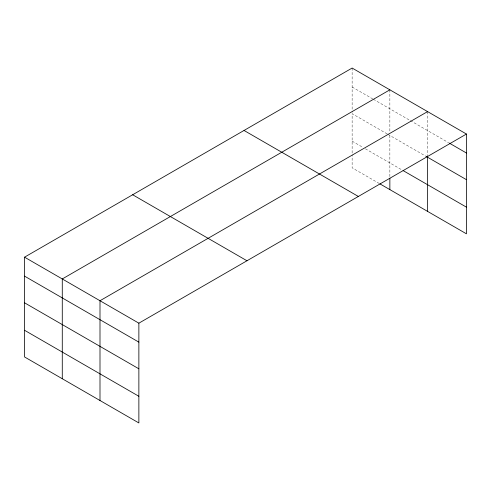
<?xml version="1.0" encoding="UTF-8"?>
<svg xmlns="http://www.w3.org/2000/svg" width="491" height="491" viewBox="0 0 491 491"><rect width="100%" height="100%" fill="white"/><g stroke="black" fill="none" stroke-linecap="round" stroke-linejoin="round"><path stroke-width="0.37" stroke-dasharray="2.46 1.84" d="M352.133 87.011L372.651 98.857M373.313 99.237L409.715 120.252M410.372 120.639L448.664 142.74M387.209 133.933L352.133 113.679L352.133 154.113M387.872 134.313L426.262 156.476M352.133 141.156L362.72 147.269M365.372 148.798L401.773 169.812M379.267 183.493L352.133 167.824L352.133 154.874M427.581 111.604L427.581 154.953M389.86 89.828L389.86 131.649M389.86 135.461L389.86 176.656M352.133 68.046L352.133 112.157"/><path stroke-width="0.74" d="M24.55 257.174L138.867 323.176L138.867 422.954L24.55 356.957L24.55 257.174L352.133 68.046L466.45 134.043L466.45 233.826L379.93 183.873M389.86 89.828L62.277 278.956L62.277 378.733M427.581 111.604L99.998 300.731L99.998 400.515M138.867 323.176L466.45 134.043M449.32 143.12L466.45 153.014M426.262 156.476L466.45 179.681M403.093 170.58L466.45 207.159M244.033 130.459L358.35 196.455M132.65 194.761L246.967 260.764M24.55 276.138L138.867 342.141M24.55 302.806L138.867 368.809M24.55 330.283L138.867 396.286M427.581 155.715L427.581 211.388M389.86 178.178L389.86 189.606"/></g></svg>
